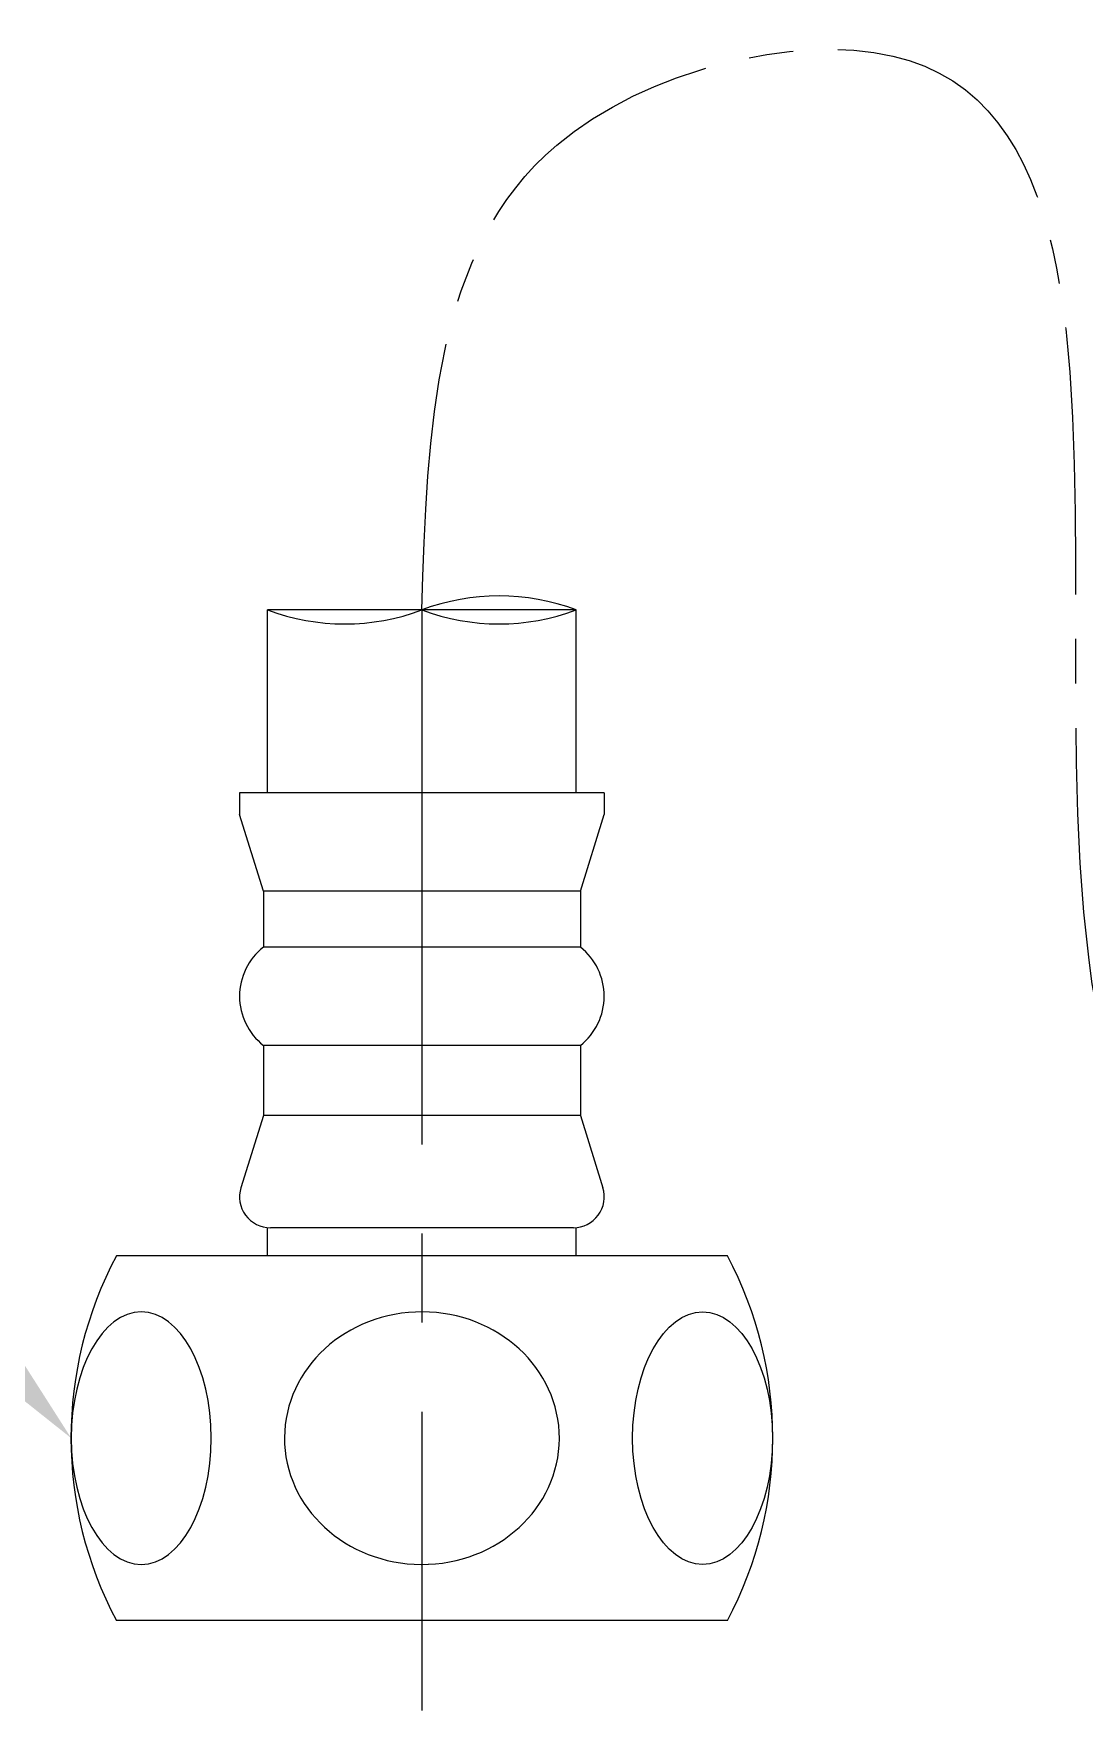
# Model space of a CAD drawing. Extents: x 8168 to 8762, y -18775 to -18355.
# Drawn here: x 8462.3 to 8499.8, y -18730.8 to -18671 of the extents above; entities that cross this region are included whole.
import ezdxf

# ---------------------------------------------------------------- set-up
doc = ezdxf.new("R2010")
doc.units = 0
doc.header["$MEASUREMENT"] = 0
doc.linetypes.add('CENTER2', pattern=[28.575, 19.05, -3.175, 3.175, -3.175])
doc.layers.get('0').update_dxf_attribs({"linetype": 'CONTINUOUS'})
doc.layers.add('CENTER', color=1, linetype='CENTER2')
doc.layers.add('DIM', color=2, linetype='CONTINUOUS')

msp = doc.modelspace()

# ---------------------------------------------------------------- linework, layer by layer
for p, q in [((8481.672, -18691.579), (8470.672, -18691.579)), ((8470.672, -18698.098), (8470.672, -18691.579)), ((8481.672, -18698.098), (8481.672, -18691.579)), ((8482.672, -18698.098), (8469.672, -18698.098)), ((8469.672, -18698.098), (8469.672, -18698.865)), ((8482.672, -18698.098), (8482.672, -18698.865)), ((8470.522, -18701.598), (8469.672, -18698.865)), ((8481.822, -18701.598), (8482.672, -18698.865)), ((8470.522, -18701.598), (8470.522, -18703.598)), ((8481.822, -18701.598), (8470.522, -18701.598)), ((8481.822, -18701.598), (8481.822, -18703.598)), ((8481.822, -18703.598), (8470.522, -18703.598)), ((8481.822, -18707.098), (8470.522, -18707.098)), ((8470.522, -18707.098), (8470.522, -18709.598)), ((8481.822, -18707.098), (8481.822, -18709.598)), ((8470.522, -18709.598), (8469.722, -18712.171)), ((8481.822, -18709.598), (8470.522, -18709.598)), ((8481.822, -18709.598), (8482.622, -18712.171)), ((8470.672, -18714.598), (8470.672, -18713.593)), ((8481.572, -18713.598), (8470.772, -18713.598)), ((8481.672, -18714.598), (8481.672, -18713.593)), ((8487.064, -18714.598), (8465.28, -18714.598)), ((8473.672, -18727.598), (8465.28, -18727.598)), ((8487.064, -18727.598), (8473.672, -18727.598))]:
    msp.add_line(p, q)
for centre, radius, start, end in [((8478.922, -18698.891), 7.812, 69.39031, 110.60969), ((8473.422, -18684.266), 7.812, 249.39031, 290.60969), ((8478.922, -18684.266), 7.812, 249.39031, 290.60969), ((8471.898, -18705.348), 2.226, 128.18698, 231.81302), ((8480.445, -18705.348), 2.226, 308.18698, 51.81302), ((8470.772, -18712.498), 1.1, 162.72293, 270), ((8481.572, -18712.498), 1.1, 270, 17.27707), ((8477.538, -18721.098), 13.875, 152.06515, 207.93485), ((8474.806, -18721.098), 13.875, 332.06515, 27.93485)]:
    msp.add_arc(centre, radius, start, end)
at = {"extrusion": (0, 0, -1)}
msp.add_ellipse((8466.167, -18721.098), major_axis=(0, -4.5), ratio=0.554466, dxfattribs=at)
msp.add_ellipse((8476.172, -18721.098), major_axis=(4.899, 0), ratio=0.918558, start_param=-1.522557, end_param=4.758585)
msp.add_ellipse((8486.177, -18721.098), major_axis=(0, -4.5), ratio=0.554466)
at = {"layer": 'CENTER', "color": 1, "linetype": 'CENTER2'}
msp.add_line((8476.172, -18691.579), (8476.172, -18730.803), dxfattribs=at)
at = {"layer": 'CENTER', "color": 1, "linetype": 'CENTER2', "ltscale": 0.5}
msp.add_spline([(8476.172, -18691.579), (8480.978, -18675.012), (8492.958, -18671.838), (8505.569, -18716.171), (8519.263, -18717.942), (8527.798, -18697.044), (8528.493, -18680.364, 0)], degree=3, dxfattribs=at)
at = {"layer": 'DIM', "color": 3}
msp.add_solid([(8461.489, -18717.68), (8463.672, -18721.098), (8460.498, -18718.573)], dxfattribs=at)

doc.saveas('drawing.dxf')
